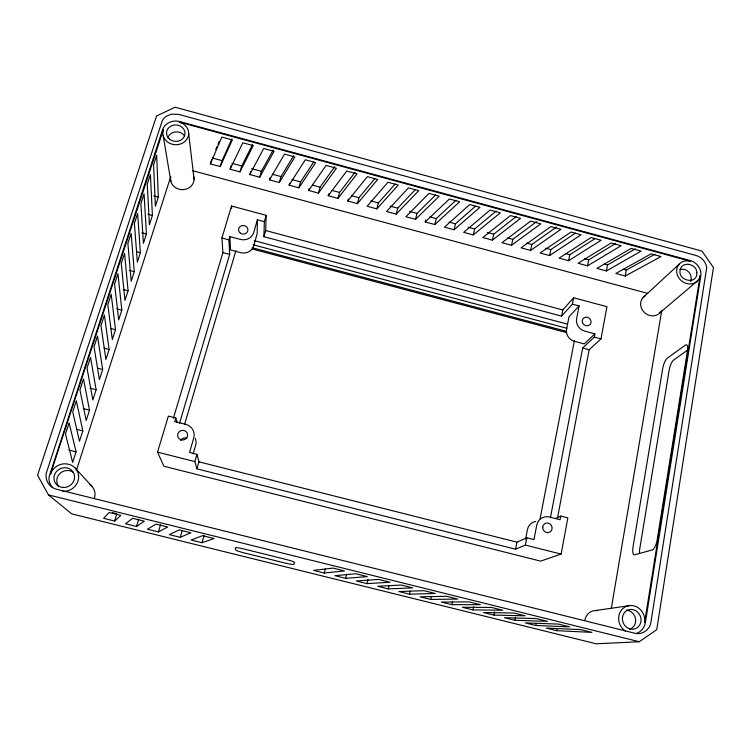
<?xml version="1.0" encoding="UTF-8"?>
<svg xmlns="http://www.w3.org/2000/svg" width="751" height="751" viewBox="0 0 751 751"><rect width="100%" height="100%" fill="white"/><g stroke="black" fill="none" stroke-linecap="round" stroke-linejoin="round"><path stroke-width="1.13" d="M257.415 219.818L257.208 233.58L253.603 245.999A10.505 9.716 6 0 1 240.714 252.674L230.548 249.97L229.89 236.631L240.386 239.428A10.852 9.998 6.4 0 0 253.688 232.585L257.415 219.818L264.352 221.676L263.892 236.696L561.579 316.143L572.403 304.155L573.651 297.772L606.939 306.699L600.988 338.87L589.141 349.741L557.449 518.378M263.892 236.696L265.666 230.538L266.192 215.321L231.515 206.027L221.911 237.992L222.916 252.589L173.378 418.26M611.267 608.648L661.8 310.351M625.264 276.021L661.03 256.551L651.079 253.847L615.839 273.477L625.264 276.021L626.343 270.06L654.956 254.223M556.707 630.671L591.872 632.38L580.786 629.62L546.277 628.08L556.707 630.671L557.082 628.596M177.133 422.391L175.772 417.997L168.365 416.11L157.532 452.149L163.906 466.249L540.57 561.119L561.128 554.097L567.831 517.918L560.762 516.125L555.768 518.443M535.838 625.499L569.68 626.869L558.566 624.1L525.381 622.908L535.838 625.499L536.223 623.424M606.414 270.933L641.11 251.134L631.131 248.412L596.97 268.379L606.414 270.933L607.531 264.962L635.29 248.872M560.762 516.125L560.096 519.711L549.479 517.007A11.34 10.674 58.7 0 0 536.758 525.09L533.961 539.593L526.817 537.782L516.932 542.166L198.94 461.827L196.969 454.308L189.534 452.431L193.749 437.983A11.612 11.115 -15.8 0 0 185.797 424.399L174.701 421.564L175.772 417.997M550.417 517.796L582.654 348.023L594.276 337.086L594.886 333.838L584.813 331.153A10.57 9.65 39.4 0 1 576.608 318.781L579.087 305.939L572.403 304.155M587.517 265.826L621.133 245.699L611.136 242.977L578.054 263.263L587.517 265.826L588.671 259.865L615.369 243.624M540.082 518.819L574.384 340.701M525.559 539.209L527.455 529.493A10.965 10.345 59.4 0 1 535.707 521.438M196.969 454.308L194.856 461.574L196.912 468.84L515.543 549.197L525.39 545.066L526.817 537.782M514.914 620.307L547.432 621.34L536.28 618.571L504.437 617.707L514.914 620.307L515.524 617.2M568.582 260.7L601.119 240.254L591.084 237.523L559.101 258.137L568.582 260.7L569.765 254.749L595.412 238.377M515.543 549.197L516.932 542.166M561.579 316.143L562.799 309.947L573.651 297.772M493.942 615.107L525.118 615.792L513.937 613.023L483.437 612.506L493.942 615.107L494.571 611.999M472.923 609.896L502.748 610.244L491.539 607.456L462.391 607.287L472.923 609.896L473.562 606.789M549.601 255.575L581.049 234.791L570.995 232.059L540.1 253.003L549.601 255.575L550.821 249.614L575.604 232.998M530.582 250.43L560.931 229.318L550.849 226.577L521.053 247.858L530.582 250.43L531.839 244.479L556.51 227.065M451.849 604.668L480.311 604.668L469.075 601.88L441.288 602.049L451.849 604.668L452.506 601.56M511.515 245.277L540.767 223.836L530.666 221.085L501.968 242.704L511.515 245.277L512.802 239.325L536.58 221.648M430.717 599.429L457.828 599.082L446.554 596.285L420.128 596.81L430.717 599.429L431.393 596.322M409.53 594.182L435.27 593.478L423.977 590.671L398.922 591.544L409.53 594.182L410.224 591.065M492.412 240.113L520.546 218.334L510.427 215.584L482.837 237.532L492.412 240.113L493.726 234.162L516.444 216.344M473.261 234.941L500.288 212.824L490.131 210.064L463.667 232.35L473.261 234.941L474.613 228.989L496.261 211.04M388.295 588.915L412.665 587.864L401.334 585.048L377.659 586.278L388.295 588.915L389.009 585.799M454.064 229.75L479.973 207.295L469.797 204.525L444.451 227.149L454.064 229.75L455.453 223.807L475.345 206.347M367.004 583.63L389.985 582.232L378.626 579.415L356.34 580.992L367.004 583.63L367.981 579.481M345.667 578.345L367.258 576.59L355.861 573.755L334.974 575.688L345.667 578.345L346.662 574.196M425.667 219.968L425.188 221.949L434.82 224.549L436.247 218.607L455.941 200.282M415.538 219.339L439.194 196.208L428.971 193.42L405.878 216.729L415.538 219.339L417.002 213.397L435.796 194.8M324.263 573.032L344.456 570.929L333.04 568.085L313.552 570.375L324.263 573.032L325.296 568.882M396.209 214.119L418.739 190.641L408.488 187.853L386.53 211.5L396.209 214.119L397.711 208.177L415.444 189.487M376.842 208.881L398.227 185.056L387.957 182.258L367.136 206.253L376.842 208.881L378.373 202.939L395.214 183.976M348.229 199.024L347.694 201.005L357.42 203.634L358.987 197.691L374.937 178.466M328.75 193.758L328.215 195.739L337.959 198.367L339.565 192.434L355.167 172.214M309.234 188.482L308.68 190.454L318.452 193.101L320.095 187.168L334.768 166.656M201.981 542.72L214.119 538.551L202.517 535.67L191.111 540.016L201.981 542.72L204.028 535.444M289.67 183.188L289.107 185.168L298.898 187.816L300.578 181.883L313.683 162.038M270.069 177.893L269.487 179.864L279.306 182.521L281.015 176.588L293.688 155.692M196.912 468.84L198.94 461.827M180.221 537.322L190.904 532.788L179.273 529.896L169.322 534.618L180.221 537.322L182.014 531.088M193.138 453.961L195.645 445.352A11.227 10.767 -16.8 0 0 195.279 438.434M264.352 221.676L266.192 215.321M158.405 531.905L167.633 527.005L155.973 524.114L147.478 529.202L158.405 531.905L160.545 524.639M184.596 424.362L235.908 250.684M250.712 171.585L249.83 174.551L259.668 177.208L261.414 171.284L273.139 150.106M179.489 423.423L229.684 254.382L228.924 239.851L229.89 236.631M231.317 165.276L230.116 169.219L239.973 171.885L241.756 165.962L252.543 144.492M136.532 526.489L144.295 521.213L132.608 518.303L125.577 523.766L136.532 526.489L138.71 519.213M114.603 521.044L120.892 515.402L109.167 512.482L103.619 518.321L114.603 521.044L116.827 513.778M211.585 159.935L210.364 163.878L220.24 166.553L222.061 160.639L231.89 138.879M690.601 281.437L691.211 279.475L690.751 275.241A8.749 7.754 40.5 0 0 684.274 269.374L679.984 269.309M76.311 470.689L170.618 177.039M76.076 451.849L72.659 462.409L65.459 434.012L69.111 422.869L76.076 451.849L68.82 450.018M82.835 430.905L79.465 441.344L72.734 411.801L76.339 400.79L82.835 430.905L76.658 429.347M89.519 410.206L86.187 420.522L79.916 389.853L83.483 378.973L89.519 410.206L83.38 408.638M96.128 389.731L92.833 399.936L87.013 368.168L90.533 357.42L96.128 389.731L90.026 388.173M102.662 369.492L99.404 379.584L94.035 346.746L97.508 336.129L102.662 369.492L97.602 368.197M109.12 349.487L105.9 359.466L100.963 325.577L104.398 315.082L109.12 349.487L104.098 348.192M115.513 329.698L112.331 339.565L107.806 304.653L111.204 294.289L115.513 329.698L110.519 328.403M121.831 310.125L118.677 319.888L114.574 283.981L117.926 273.74L121.831 310.125L116.865 308.83M128.083 290.768L124.966 300.419L121.268 263.554L124.582 253.425L128.083 290.768L123.145 289.482M134.26 271.627L131.181 281.174L127.877 243.362L131.153 233.354L134.26 271.627L129.35 270.341M140.371 252.693L137.33 262.137L134.41 223.404L137.649 213.509L140.371 252.693L136.466 251.66M146.426 233.965L143.403 243.305L140.869 203.671L144.07 193.889L146.426 233.965L141.892 232.763M152.406 215.434L149.421 224.68L147.252 184.164L150.416 174.504L152.406 215.434L147.9 214.242M158.32 197.109L155.373 206.253L153.57 164.882L156.696 155.326L158.32 197.109L153.842 195.908M215.762 149.618L217.095 146.492M217.987 144.408L219.32 141.282M210.364 163.878L221.845 137.076L232.322 139.93L220.24 166.553M230.116 169.219L242.789 142.774L253.237 145.619L239.973 171.885M249.83 174.551L263.676 148.454L274.106 151.289L259.668 177.208M269.487 179.864L284.516 154.124L294.918 156.95L279.306 182.521M289.107 185.168L305.31 159.775L315.683 162.601L298.898 187.816M308.68 190.454L326.047 165.417L336.392 168.233L318.452 193.101M328.215 195.739L346.727 171.05L357.054 173.856L337.959 198.367M347.694 201.005L367.37 176.663L377.669 179.461L357.42 203.634M579.087 305.939L569.014 316.809L566.573 329.295A10.251 9.387 39.6 0 0 574.506 341.311L584.269 343.902L594.886 333.838M425.188 221.949L449.408 198.977L459.612 201.756L434.82 224.549M643.091 297.509L679.279 264.042M659.876 312.81L697.688 280.696M688.329 349.59L673.666 360.001A8.543 2.675 -73.8 0 0 669.15 370.149L639.786 548.652A8.984 2.948 -77.3 0 0 639.514 553.337M639.27 641.739L656.731 629.723L713.45 267.572L702.025 251.097L175.086 107.215L156.565 115.973L37.55 475.233L48.468 494.909L71.674 513.853L596.116 643.785L639.27 641.739L48.468 494.909M636.623 633.356C641.232 631.751 644.433 627.526 645.325 622.804L700.824 275.711C701.8 268.961 696.825 262.381 690.404 260.606L179.451 121.493C172.871 119.7 164.985 122.92 162.648 129.576L49.134 476.669A11.997 11.19 -26.4 0 0 49.153 480.33L49.294 481.278A15.442 14.419 -26.4 0 0 51.397 486.169L52.598 487.671M595.618 610.516L630.53 605.484M112.443 512.689L115.738 513.506M157.532 452.149L194.856 461.574M525.39 545.066L561.128 554.097M254.242 240.677L567.625 324.188M253.134 244.76L566.836 328.271M221.911 237.992L228.924 239.851M594.276 337.086L600.988 338.87M252.261 247.755L566.254 331.275M252.308 249.003L566.423 332.543M222.916 252.589L229.684 254.382M582.654 348.023L589.141 349.741M265.666 230.538L562.799 309.947M192.34 170.618L647.587 293.35M212.195 157.963L222.061 160.639M231.918 163.305L241.756 165.962M251.594 168.628L261.414 171.284M272.303 174.232L281.015 176.588M291.886 179.536L300.578 181.883M312.51 185.112L320.095 187.168M331.998 190.388L339.565 192.434M351.44 195.654L358.987 197.691M370.834 200.902L378.373 202.939M390.191 206.14L397.711 208.177M409.502 211.369L417.002 213.397M429.835 216.87L436.247 218.607M449.051 222.071L455.453 223.807M468.23 227.262L474.613 228.989M487.361 232.444L493.726 234.162M507.507 237.898L512.802 239.325M526.554 243.052L531.839 244.479M545.555 248.187L550.821 249.614M565.559 253.603L569.765 254.749M584.466 258.729L588.671 259.865M604.386 264.117L607.531 264.962M623.208 269.205L626.343 270.06M75.269 468.136L91.913 486.329M163.211 135.753L170.852 181.442M188.679 133.537L194.087 179.264M231.515 206.027L231.618 208.252M193.73 176.504A11.791 10.655 3.1 0 1 182.606 189.656A11.791 10.655 3.1 0 1 170.73 176.823M89.51 484.339A13.199 12.391 -28.2 0 1 94.438 498.026M584.879 620.148A12.739 11.772 67.6 0 1 597.693 610.647M660.946 311.393A11.359 10.176 41 0 1 644.208 312.332A11.359 10.176 41 0 1 645.165 295.847M625.48 631.084A14.053 12.88 66.1 0 1 619.594 613.304A14.053 12.88 66.1 0 1 635.28 606.282A14.053 12.88 66.1 0 1 644.611 622.523L700.157 275.533A12.41 10.965 40.5 0 1 686.667 283.549A12.41 10.965 40.5 0 1 676.782 269.224A12.41 10.965 40.5 0 1 690.3 261.245L179.348 122.141A12.927 11.537 4 0 1 188.172 136.569A12.927 11.537 4 0 1 172.157 144.211A12.927 11.537 4 0 1 163.361 129.773L50.448 474.125L51.162 472.492A14.607 13.64 -26.4 0 1 65.957 463.818L69.449 464.465A14.607 13.64 -26.4 0 1 78.245 480.208A14.607 13.64 -26.4 0 1 62.577 491.436M180.738 440.311A4.863 4.666 -16.8 0 1 186.821 438.293M626.428 610.141A9.894 9.078 66.3 0 1 635.524 618.768A9.894 9.078 66.3 0 1 629.657 629.254M167.999 137.602A9.115 8.148 3.9 0 1 175.725 131.876A9.115 8.148 3.9 0 1 184.708 136.147M58.691 486.366A10.307 9.632 -26.6 0 1 59.949 473.477A10.307 9.632 -26.6 0 1 73.373 472.332M706.682 267.844L650.92 622.269C649.868 629.732 642.161 635.186 634.783 633.234L55.874 489.042A15.677 14.626 -26.1 0 1 49.669 485.127L48.449 483.606A15.677 14.626 -26.1 0 1 46.271 473.083L162.197 121.042A10.749 9.566 4.1 0 1 166.638 116.17L171.369 114.161L178.503 114.349L696.055 255.471C701.612 257.058 706.137 262.024 706.682 267.844M696.862 272.838C697.416 285.23 677.214 280.883 680.237 269.759C682.293 260.428 697.041 264.014 696.862 272.838M687.456 350.924L657.191 539.772A9.397 3.164 -77.2 0 1 652.272 549.948L634.67 554.782A8.993 2.891 -77.3 0 1 633.027 546.935L662.72 368.441A8.552 2.619 -73.9 0 1 667.207 358.283L685.269 345.188A8.937 2.844 -73.5 0 1 687.456 350.924M294.599 562.508L293.791 564.32A9.341 0.873 13.9 0 1 284.441 562.893L244.788 553.065A9.387 0.873 14.1 0 1 235.626 549.892L235.335 547.798A9.566 0.911 14.1 0 1 244.563 549.15L285.662 559.354A9.519 0.911 13.9 0 1 294.599 562.508M622.513 617.04A10.035 9.2 66.1 0 0 634.971 628.812A10.035 9.2 66.1 0 0 637.674 612.121A10.035 9.2 66.1 0 0 622.513 617.04M62.737 487.465A10.458 9.763 -26.4 0 0 73.861 473.468A10.458 9.763 -26.4 0 0 56.175 471.872A10.458 9.763 -26.4 0 0 62.737 487.465M169.144 138.804A9.237 8.242 4 0 0 184.643 135.546A9.237 8.242 4 0 0 173.528 125.135A9.237 8.242 4 0 0 169.144 138.804M181.244 439.842A5.032 4.816 -15.8 0 0 187.487 433.881A5.032 4.816 -15.8 0 0 179.132 431.769A5.032 4.816 -15.8 0 0 181.244 439.842M542.729 527.258A4.91 4.628 58.7 0 0 549.525 532.243A4.91 4.628 58.7 0 0 550.014 523.916A4.91 4.628 58.7 0 0 542.729 527.258M240.367 233.185A4.703 4.328 6.4 0 0 247.886 230.444A4.703 4.328 6.4 0 0 241.437 225.76A4.703 4.328 6.4 0 0 240.367 233.185M582.485 322.564A4.581 4.177 39.4 0 0 590.033 324.563A4.581 4.177 39.4 0 0 587.451 317.279A4.581 4.177 39.4 0 0 582.485 322.564"/></g></svg>
